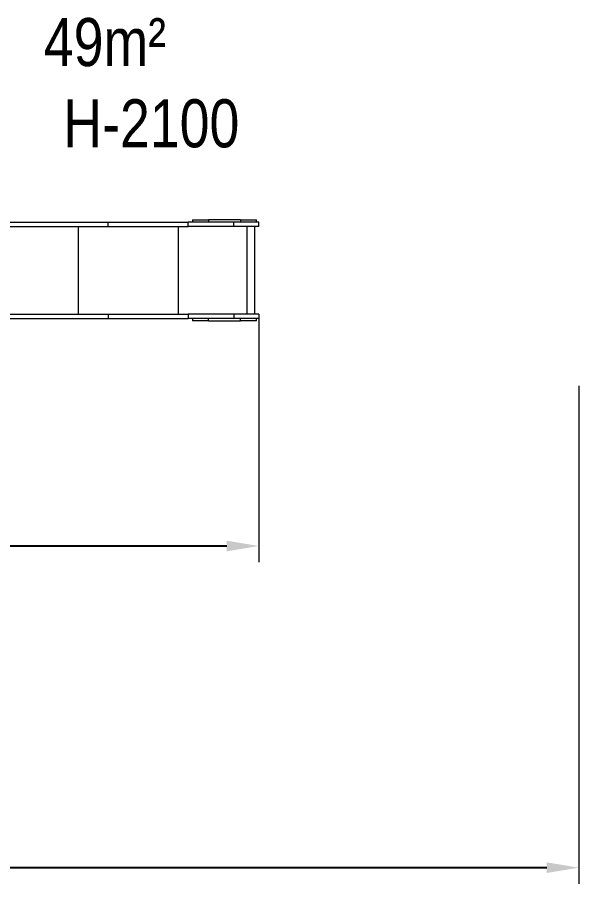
# Model space of a CAD drawing. Header units: millimetres. Extents: x -5501 to 4746, y -3874 to 3143.
# Drawn here: x 1237 to 4746, y -3874 to 1538 of the extents above; entities that cross this region are included whole.
import ezdxf

# ---------------------------------------------------------------- set-up
doc = ezdxf.new("R2010")
doc.units = ezdxf.units.MM
for name, color, linetype in [('DIKOM_ОБЪЕКТ', 7, 'Continuous'), ('DIKOM_РАЗМЕР_ЗОНА', 7, 'Continuous'), ('DIKOM_РАЗМЕР_ОБЪЕКТА', 7, 'Continuous')]:
    doc.layers.add(name, color=color, linetype=linetype)
doc.styles.add('style1', font='arial.ttf', dxfattribs={"width": 0.8})
doc.dimstyles.new('1-50', dxfattribs={"dimtxt": 300, "dimasz": 200, "dimexe": 100, "dimexo": 0, "dimgap": 100, "dimtad": 1, "dimtxsty": 'style1', "dimcen": 200, "dimclrd": 7, "dimclre": 7, "dimclrt": 7, "dimadec": 1, "dimazin": 2, "dimtfac": 1, "dimtmove": 0, "dimatfit": 2, "dimfxl": 0, "dimlwd": 25, "dimlwe": 18, "dimarcsym": 0})

# ---------------------------------------------------------------- blocks, each defined once
blk = doc.blocks.new('*D10')
at = {"layer": 'Defpoints', "color": 0, "transparency": 16777216}
for p in [(-3064.7, -40.4), (2745.8, -328.9), (-3064.7, -1764.6)]:
    blk.add_point(p, dxfattribs=at)
at = {"layer": 'DIKOM_РАЗМЕР_ОБЪЕКТА', "color": 7, "lineweight": 18, "transparency": 16777216}
for p, q in [((-3064.7, -40.4), (-3064.7, -1864.6)), ((2745.8, -328.9), (2745.8, -1864.6))]:
    blk.add_line(p, q, dxfattribs=at)
at = {"layer": 'DIKOM_РАЗМЕР_ОБЪЕКТА', "color": 7, "lineweight": 25, "transparency": 16777216}
blk.add_line((2545.8, -1764.6), (-2864.7, -1764.6), dxfattribs=at)
at = {"layer": 'DIKOM_РАЗМЕР_ОБЪЕКТА', "color": 7, "transparency": 16777216}
for points in [[(-2864.7, -1731.2), (-2864.7, -1797.9), (-3064.7, -1764.6)], [(2545.8, -1731.2), (2545.8, -1797.9), (2745.8, -1764.6)]]:
    blk.add_solid(points, dxfattribs=at)
at = {"layer": 'DIKOM_РАЗМЕР_ОБЪЕКТА', "color": 7, "transparency": 16777216, "insert": (-159.4, -1511.4), "char_height": 300, "attachment_point": 5, "style": 'style1'}
blk.add_mtext('5800', dxfattribs=at)
blk = doc.blocks.new('*D11')
at = {"layer": 'Defpoints', "color": 0, "transparency": 16777216}
for p in [(-4564.7, -40.4), (4745.8, -763.8), (4745.8, -3773.8)]:
    blk.add_point(p, dxfattribs=at)
at = {"layer": 'DIKOM_РАЗМЕР_ЗОНА', "color": 7, "lineweight": 18, "transparency": 16777216}
for p, q in [((-4564.7, -40.4), (-4564.7, -3873.8)), ((4745.8, -763.8), (4745.8, -3873.8))]:
    blk.add_line(p, q, dxfattribs=at)
at = {"layer": 'DIKOM_РАЗМЕР_ЗОНА', "color": 7, "lineweight": 25, "transparency": 16777216}
blk.add_line((-4364.7, -3773.8), (4545.8, -3773.8), dxfattribs=at)
at = {"layer": 'DIKOM_РАЗМЕР_ЗОНА', "color": 7, "transparency": 16777216}
for points in [[(-4364.7, -3740.5), (-4364.7, -3807.1), (-4564.7, -3773.8)], [(4545.8, -3740.5), (4545.8, -3807.1), (4745.8, -3773.8)]]:
    blk.add_solid(points, dxfattribs=at)
at = {"layer": 'DIKOM_РАЗМЕР_ЗОНА', "color": 7, "transparency": 16777216, "insert": (90.6, -3520.5), "char_height": 300, "attachment_point": 5, "style": 'style1'}
blk.add_mtext('9300', dxfattribs=at)

msp = doc.modelspace()

# ---------------------------------------------------------------- linework, layer by layer
at = {"layer": 'DIKOM_ОБЪЕКТ', "color": 7, "linetype": 'Continuous', "lineweight": 15}
for p, q in [((2331.292, 272.609), (2331.292, 257.609)), ((2331.292, 272.609), (2433.038, 272.609)), ((2433.038, 272.609), (2433.038, 257.609)), ((2633.007, 272.609), (2433.038, 272.609)), ((2633.007, 272.609), (2633.007, 257.609)), ((2633.007, 272.609), (2731.262, 272.609)), ((2731.262, 257.609), (2731.262, 272.609)), ((1121.232, 230.609), (1804.291, 230.609)), ((1122.73, 257.609), (1804.291, 257.609)), ((1616.846, 230.609), (1616.846, -315.391)), ((1804.291, 230.609), (1804.291, 257.609)), ((1804.291, 257.609), (2304.559, 257.609)), ((1804.291, 230.609), (2304.559, 230.609)), ((2242.181, 230.609), (2242.181, -315.391)), ((2304.559, 230.609), (2304.559, 257.609)), ((2591.43, 257.609), (2304.559, 257.609)), ((2591.43, 230.609), (2304.559, 230.609)), ((2591.43, 230.609), (2591.43, 257.609)), ((2745.846, 257.609), (2591.43, 257.609)), ((2745.846, 230.609), (2591.43, 230.609)), ((2671.718, 230.609), (2671.718, -315.391)), ((2720.846, -315.391), (2720.846, 230.609)), ((2745.846, 230.609), (2745.846, 257.609)), ((1121.232, -315.391), (1804.291, -315.391)), ((1804.291, -315.391), (1804.291, -342.391)), ((1804.291, -315.391), (2304.559, -315.391)), ((2304.559, -315.391), (2304.559, -342.391)), ((2591.43, -315.391), (2304.559, -315.391)), ((2591.43, -315.391), (2591.43, -342.391)), ((2745.846, -315.391), (2591.43, -315.391)), ((2745.846, -315.391), (2745.846, -342.391)), ((1122.73, -342.391), (1804.291, -342.391)), ((1804.291, -342.391), (2304.559, -342.391)), ((2591.43, -342.391), (2304.559, -342.391)), ((2331.292, -342.391), (2331.292, -357.391)), ((2433.038, -357.391), (2331.292, -357.391)), ((2433.038, -357.391), (2433.038, -342.391)), ((2433.038, -357.391), (2633.007, -357.391)), ((2745.846, -342.391), (2591.43, -342.391)), ((2633.007, -357.391), (2633.007, -342.391)), ((2731.262, -357.391), (2633.007, -357.391)), ((2731.262, -357.391), (2731.262, -342.391))]:
    msp.add_line(p, q, dxfattribs=at)

# ---------------------------------------------------------------- texts
at = {"layer": 'DIKOM_РАЗМЕР_ОБЪЕКТА', "char_height": 300, "width": 1252.54025, "attachment_point": 1, "style": 'style1'}
for s, insert in [('49m²', (1403.15, 1533.465)), ('H-2100', (1525.484, 1025.857))]:
    msp.add_mtext(s, dxfattribs=dict(at, insert=insert))

# ---------------------------------------------------------------- dimensions: what is measured, and where the dimension line sits
at = {"layer": 'DIKOM_РАЗМЕР_ЗОНА'}
dim = msp.add_linear_dim(base=(4745.846, -3773.797), p1=(-4564.68, -40.391), p2=(4745.846, -763.787), text='9300', dimstyle='1-50', dxfattribs=at)
dim.commit()
dim.dimension.update_dxf_attribs({"geometry": '*D11', "text_midpoint": (90.583, -3773.797), "dimtype": 160})
at = {"layer": 'DIKOM_РАЗМЕР_ОБЪЕКТА'}
dim = msp.add_linear_dim(base=(-3064.68, -1764.577), p1=(2745.846, -328.891), p2=(-3064.68, -40.391), text='5800', dimstyle='1-50', dxfattribs=at)
dim.commit()
dim.dimension.update_dxf_attribs({"geometry": '*D10', "text_midpoint": (-159.417, -1764.577), "dimtype": 160})

doc.saveas('drawing.dxf')
